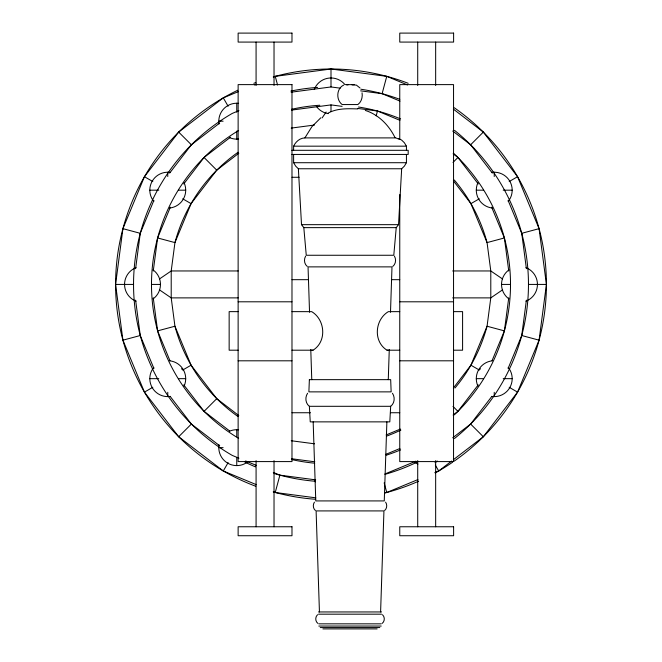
<?xml version="1.0" encoding="UTF-8"?>
<svg xmlns="http://www.w3.org/2000/svg" width="662" height="662" viewBox="0 0 662 662"><rect width="100%" height="100%" fill="white"/><g stroke="black" fill="none" stroke-linecap="round" stroke-linejoin="round"><path stroke-width="0.99" d="M380.6 611.953L383.943 510.915L316.105 510.915L319.44 611.953M386.881 421.868L384.266 500.919L315.774 500.919L313.167 421.868M388.271 379.657L389.273 349.486M390.497 312.298L391.995 266.877L308.045 266.877L309.543 312.298M293.614 154.436L293.614 162.711L295.682 166.137L298.372 168.76L301.516 224.666L303.817 227.637L306.258 255.259L393.791 255.259L396.232 227.637L398.532 224.666L401.668 168.76L404.366 166.137L406.435 162.711L406.435 154.436M392.467 393.269C395.197 397.225 394.676 403.381 390.679 406.303L389.802 421.868L310.246 421.868L309.369 406.303C305.372 403.381 304.851 397.225 307.582 393.269M256.351 484.667L223.293 470.972L178.682 436.738L144.448 392.127L122.925 340.169L115.585 284.42L122.925 228.663L144.448 176.713L178.682 132.094L223.293 97.86L238.403 91.604M135.611 268.681L140.261 233.314L153.915 200.346M153.253 271.023L157.606 237.956L170.366 207.14M492.015 360.757L504.394 330.876L508.747 297.809M508.085 368.486L521.739 335.526L526.389 300.151M453.304 459.767L483.318 436.738L517.552 392.127L539.075 340.169L546.415 284.42L539.075 228.663L517.552 176.713L483.318 132.094L453.304 109.065M273.356 491.709L275.243 492.495L279.894 475.151L315.666 479.859M376.173 115.842L377.464 111.017L357.422 108.386M360.641 90.859L382.106 93.681L386.757 76.345L407.535 84.951M238.792 153.27L216.755 170.175L191.086 203.639L174.942 242.598L171.21 270.957L171.21 297.883L174.942 326.234L191.086 365.201L216.755 398.656L238.792 415.562M453.379 388.048L470.914 365.201L487.058 326.234L490.79 297.883L490.79 270.957L487.058 242.598L470.914 203.639L453.379 180.784M305.629 256.128C303.717 259.33 304.181 264.014 307.201 266.372M293.614 150.307L293.614 146.17C295.674 141.742 299.803 138.035 304.884 137.903L311.918 126.649L320.822 117.77M223.293 470.972L228.125 462.606M314.433 502.168C312.712 504.651 312.977 508.474 315.352 510.46M322.121 117.91L326.134 112.035M169.654 173.096L191.376 144.788L219.676 123.066M183.763 183.945L204.07 157.482L230.525 137.183M453.122 415.041L457.93 411.35L478.237 384.887M452.742 437.772L470.624 424.044L491.725 396.546M480.471 368.684L479.288 370.033L470.914 365.201M317.561 614.725C315.062 616.901 315.145 621.403 317.851 623.381M178.682 436.738L191.376 424.044L170.275 396.546M229.722 431.036L204.07 411.35L216.755 398.656M452.998 162.422L457.93 157.482L453.122 153.791M492.346 173.096L470.624 144.788L483.318 132.094M384.688 510.46C387.071 508.474 387.336 504.651 385.607 502.168M382.197 623.381C384.895 621.403 384.986 616.901 382.479 614.725M392.839 266.372C395.868 264.014 396.331 259.33 394.42 256.128M434.926 472.536L438.707 470.972L451.683 461.009M159.459 278.975L171.21 270.957L238.188 270.957M502.541 289.857L490.79 297.883L452.659 297.883M291.983 350.198L313.035 350.198C326.978 341.559 325.282 319.837 311.736 311.661L291.983 311.637M343.677 85.092C336.379 88.443 335.882 99.954 342.18 104.555L357.861 104.555C361.477 101.915 362.768 97.099 362.056 92.821M144.448 392.127L152.814 387.295M191.086 365.201L182.712 370.033L181.529 368.684M470.914 203.639L479.288 198.807M509.186 181.545L517.552 176.713M327.549 113.417C336.759 108.113 347.624 108.601 357.861 108.932M254.465 84.951L256.351 84.165M273.356 77.123L275.243 76.345L331 69.005L386.757 76.345M238.932 110.645L232.271 113.409A197.466 197.466 0 0 0 232.271 455.423L238.932 458.187M386.12 434.959L400.378 429.059M385.863 454.331L399.922 448.505M384.92 473.984L415.835 461.182M384.73 492.76L386.757 492.495L417.929 479.578M122.925 340.169L140.261 335.526L135.611 300.151M169.985 360.757L157.606 330.876L174.942 326.234A161.561 161.561 0 0 0 238.08 416.58M508.747 271.023L504.394 237.956L487.058 242.598A161.561 161.561 0 0 0 454.298 180.014M526.389 268.681L521.739 233.314L539.075 228.663M291.139 92.2L331 86.954L340.202 88.162M291.553 110.099L331 104.902L342.113 106.367M291.214 128.097L314.5 125.027M352.06 84.91L356.363 85.092L360.02 87.988M388.296 350.173L387.013 350.198C373.062 341.559 374.758 319.837 388.313 311.661L399.757 311.637M354.22 84.637L345.829 84.637L347.989 84.91M218.808 121.179L223.111 121.179M304.884 137.903L395.164 137.903C389.14 125.482 378.738 114.609 365.316 110.446M293.614 146.17L406.435 146.17L406.435 150.307M291.868 150.307L408.181 150.307L408.181 154.436L291.868 154.436M293.614 162.711L406.435 162.711M298.372 168.76L401.668 168.76M291.983 177.284L299.1 177.284M149.811 190.176L158.789 190.176M178.599 190.176L185.716 190.176M476.284 190.176L483.401 190.176M503.211 190.176L512.189 190.176M301.516 224.666L398.532 224.666M303.817 227.637L396.232 227.637M452.659 270.957L490.79 270.957L502.541 278.975M291.983 279.678L308.401 279.678M391.548 279.678L399.757 279.678M115.585 284.42L133.534 284.42M151.49 284.42L160.461 284.42M501.539 284.42L510.51 284.42M528.466 284.42L546.415 284.42M238.188 297.883L171.21 297.883L159.459 289.857M238.13 301.798L291.983 301.798M399.757 301.798L453.544 301.798M238.13 311.637L229.151 311.637L229.151 350.198L238.13 350.198M453.544 311.637L462.589 311.637L462.589 350.198L453.544 350.198M387.013 350.198L399.757 350.198M238.13 360.807L291.983 360.807M399.757 360.807L453.544 360.807M149.811 378.664L158.789 378.664M178.599 378.664L185.716 378.664M476.284 378.664L483.401 378.664M503.211 378.664L512.189 378.664M309.369 406.303L390.679 406.303M291.983 412.74L310.453 412.74M390.522 412.74L399.757 412.74M218.808 447.653L223.111 447.653M318.496 611.953L381.552 611.953M318.496 614.179L381.552 614.179M318.819 623.836L381.229 623.836M318.819 626.053L381.229 626.053M320.234 627.568L379.806 627.568M322.899 628.9L377.141 628.9M313.035 350.198L311.752 350.173M291.214 440.743L314.5 443.805M291.553 458.733L314.839 461.803M275.243 492.495L315.791 497.832M122.925 228.663L140.261 233.314M157.606 237.956L174.942 242.598A161.561 161.561 0 0 1 238.08 152.252M504.394 330.876L487.058 326.234A161.561 161.561 0 0 1 454.959 388.031M521.739 335.526L539.075 340.169M382.106 93.681L399.997 101.096M377.464 111.017L399.922 120.327M394.676 137.415L399.426 139.384M245.602 460.951L256.351 465.403M273.298 472.42L279.894 475.151M398.532 138.466L401.668 140.112L404.366 142.744L406.435 146.17M144.448 176.713L152.814 181.545M182.712 198.807L191.086 203.639M509.186 387.295L517.552 392.127M452.742 131.059L470.624 144.788M191.376 424.044L219.676 445.766M178.682 132.094L191.376 144.788M204.07 157.482L216.755 170.175M452.998 406.418L457.93 411.35M470.624 424.044L483.318 436.738M457.93 157.482L478.237 183.945M183.763 384.887L204.07 411.35M223.293 97.86L228.125 106.234M435.323 465.113L438.707 470.972M508.085 200.346L521.739 233.314M491.634 207.14L504.394 237.956M140.261 335.526L153.915 368.486M275.243 76.345L277.568 85.009M384.175 482.855L386.757 492.495M153.253 297.809L157.606 330.876M310.776 349.486L311.769 379.657M494.233 172.219L494.233 176.531M494.233 392.301L494.233 396.612M435.662 42.078L435.662 85.481M435.662 460.62L435.662 526.762M417.714 42.078L417.714 85.481M417.714 460.62L417.714 526.762M399.757 139.359L399.757 84.62L453.544 84.62L453.544 461.588L399.757 461.588L399.757 194.537M331 69.005L331 86.954M331 104.902L331 111.473M274.027 42.078L274.027 85.481M274.027 460.62L274.027 526.762M256.078 42.078L256.078 85.481M256.078 460.62L256.078 526.762M236.756 103.231L236.756 112.209M236.756 131.084L236.756 139.136M236.756 429.704L236.756 436.821M236.756 457.558L236.756 465.601M167.767 172.219L167.767 176.531M167.767 392.301L167.767 396.612M454.48 130.323A197.466 197.466 0 0 1 454.48 438.509M416.986 462.175A197.466 197.466 0 0 1 385.069 474.331M315.559 481.274A197.466 197.466 0 0 1 273.969 473.462M255.433 466.851A197.466 197.466 0 0 1 245.014 462.175M290.899 91.066A197.466 197.466 0 0 1 317.628 87.409M360.889 89.229A197.466 197.466 0 0 1 399.798 99.325M453.561 153.253A179.51 179.51 0 0 1 454.298 414.884M400.642 449.87A179.51 179.51 0 0 1 386.227 455.224M314.715 463.185A179.51 179.51 0 0 1 291.437 459.511M238.626 438.335A179.51 179.51 0 0 1 238.626 130.497M291.437 109.321A179.51 179.51 0 0 1 319.82 105.25M358.498 107.021A179.51 179.51 0 0 1 400.642 118.961M400.874 430.085A161.561 161.561 0 0 1 386.55 436.126M454.24 107.732A215.415 215.415 0 0 1 454.24 461.1M452.543 462.266A215.415 215.415 0 0 1 435.166 472.966M418.649 481.191A215.415 215.415 0 0 1 384.788 493.008M315.691 499.289A215.415 215.415 0 0 1 273.29 491.957M255.755 486.264A215.415 215.415 0 0 1 237.749 90.231M253.827 83.296A215.415 215.415 0 0 1 255.755 82.568M273.29 76.875A215.415 215.415 0 0 1 408.173 83.296M315.451 481.878A17.948 17.948 0 0 1 314.243 479.338M328.187 113.657A17.948 17.948 0 0 1 316.477 106.474M314.243 89.502A17.948 17.948 0 0 1 344.952 84.628M525.918 267.655A17.948 17.948 0 0 1 525.918 301.177M508.937 298.943A17.948 17.948 0 0 1 508.937 269.889M153.063 269.889A17.948 17.948 0 0 1 153.063 298.943M136.082 301.177A17.948 17.948 0 0 1 136.082 267.655M184.16 182.869A17.948 17.948 0 0 1 169.637 208.025M153.816 201.471A17.948 17.948 0 0 1 170.573 172.443M248.051 461.604A17.948 17.948 0 0 1 219.023 444.839M229.449 431.252A17.948 17.948 0 0 1 238.626 429.795M169.637 360.807A17.948 17.948 0 0 1 184.16 385.963M170.573 396.389A17.948 17.948 0 0 1 153.816 367.36M238.626 139.037A17.948 17.948 0 0 1 229.449 137.58M219.023 123.993A17.948 17.948 0 0 1 238.626 103.33M437.259 460.992A17.948 17.948 0 0 1 435.017 462.713M417.937 464.054A17.948 17.948 0 0 1 413.949 461.604M508.184 367.36A17.948 17.948 0 0 1 491.427 396.389M477.84 385.963A17.948 17.948 0 0 1 492.363 360.807M491.427 172.443A17.948 17.948 0 0 1 508.184 201.471M492.363 208.025A17.948 17.948 0 0 1 477.84 182.869M309.361 379.657L308.889 391.871L391.151 391.871L390.679 379.657L309.361 379.657M291.983 33.1L238.13 33.1L238.13 42.078L291.983 42.078L291.983 33.1M453.611 33.1L399.757 33.1L399.757 42.078L453.611 42.078L453.611 33.1M291.983 84.62L238.13 84.62L238.13 461.588L291.983 461.588L291.983 84.62M291.983 526.762L238.13 526.762L238.13 535.732L291.983 535.732L291.983 526.762M453.611 526.762L399.757 526.762L399.757 535.732L453.611 535.732L453.611 526.762"/></g></svg>
